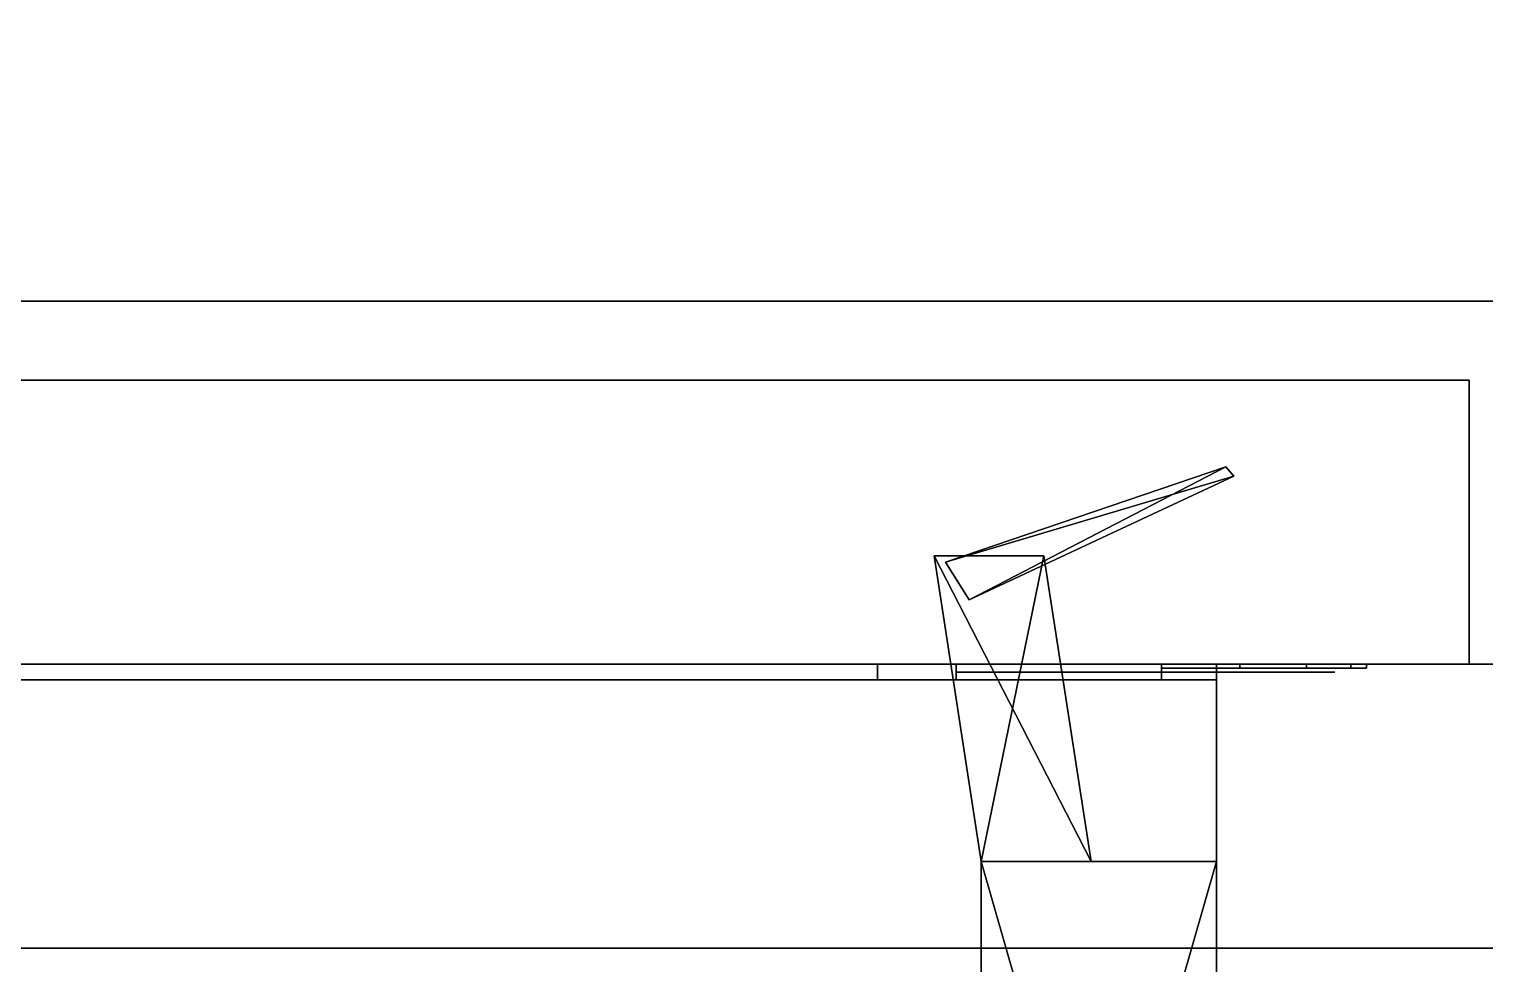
# Model space of a CAD drawing. Extents: x 0 to 4068, y -4475 to 0.
# Drawn here: x 2027.7 to 2120, y -3944 to -3884.8 of the extents above; entities that cross this region are included whole.
import ezdxf

# ---------------------------------------------------------------- set-up
doc = ezdxf.new("R2010")
doc.units = 0
for name, color, linetype in [('LAYER0', 7, 'CONTINUOUS'), ('LAYER153', 7, 'CONTINUOUS'), ('LAYER154', 7, 'CONTINUOUS'), ('LAYER156', 7, 'CONTINUOUS'), ('LAYER187', 28, 'CONTINUOUS'), ('LAYER188', 253, 'CONTINUOUS'), ('LAYER189', 28, 'CONTINUOUS'), ('LAYER190', 253, 'CONTINUOUS'), ('LAYER191', 253, 'CONTINUOUS'), ('LAYER309', 7, 'CONTINUOUS'), ('LAYER318', 7, 'CONTINUOUS'), ('LAYER321', 7, 'CONTINUOUS'), ('LAYER349', 28, 'CONTINUOUS'), ('LAYER350', 253, 'CONTINUOUS'), ('LAYER351', 28, 'CONTINUOUS'), ('LAYER352', 253, 'CONTINUOUS'), ('LAYER353', 253, 'CONTINUOUS'), ('LAYER354', 45, 'CONTINUOUS'), ('LAYER358', 253, 'CONTINUOUS'), ('LAYER360', 45, 'CONTINUOUS')]:
    doc.layers.add(name, color=color, linetype=linetype)

msp = doc.modelspace()

# ---------------------------------------------------------------- linework, layer by layer
at = {"layer": 'LAYER0', "invisible_edges": 1}
for points in [[(4068, 0), (0, -4475), (0, 0), (4068, 0)], [(4068, -4475, 5), (0, 0, 5), (0, -4475, 5), (4068, -4475, 5)], [(0, 0, 5), (4068, -4475, 5), (4068, 0, 5), (0, 0, 5)], [(0, -4475), (4068, 0), (4068, -4475), (0, -4475)]]:
    msp.add_3dface(points, dxfattribs=at)
at = {"layer": 'LAYER153', "invisible_edges": 1}
for points in [[(2103, -4325, 2364), (1197, -3925, 2364), (1197, -4325, 2364), (2103, -4325, 2364)], [(1197, -3925, 2364), (2103, -4325, 2364), (2103, -3925, 2364), (1197, -3925, 2364)], [(2103, -3925, 2346), (1197, -3925, 2364), (2103, -3925, 2364), (2103, -3925, 2346)], [(1197, -3925, 2364), (2103, -3925, 2346), (1197, -3925, 2346), (1197, -3925, 2364)], [(2103, -3925, 2346), (1197, -4325, 2346), (1197, -3925, 2346), (2103, -3925, 2346)], [(1197, -4325, 2346), (2103, -3925, 2346), (2103, -4325, 2346), (1197, -4325, 2346)], [(2103, -4325, 2364), (2103, -3925, 2346), (2103, -3925, 2364), (2103, -4325, 2364)], [(2103, -3925, 2346), (2103, -4325, 2364), (2103, -4325, 2346), (2103, -3925, 2346)]]:
    msp.add_3dface(points, dxfattribs=at)
at = {"layer": 'LAYER154', "invisible_edges": 1}
for points in [[(1197, -4325, 1706), (2103, -3925, 1706), (2103, -4325, 1706), (1197, -4325, 1706)], [(2103, -3925, 1706), (1197, -4325, 1706), (1197, -3925, 1706), (2103, -3925, 1706)], [(1197, -3925, 1724), (2103, -3925, 1706), (1197, -3925, 1706), (1197, -3925, 1724)], [(2103, -3925, 1706), (1197, -3925, 1724), (2103, -3925, 1724), (2103, -3925, 1706)], [(1197, -3925, 1724), (2103, -4325, 1724), (2103, -3925, 1724), (1197, -3925, 1724)], [(2103, -4325, 1724), (1197, -3925, 1724), (1197, -4325, 1724), (2103, -4325, 1724)], [(2103, -4325, 1724), (2103, -3925, 1706), (2103, -3925, 1724), (2103, -4325, 1724)], [(2103, -3925, 1706), (2103, -4325, 1724), (2103, -4325, 1706), (2103, -3925, 1706)]]:
    msp.add_3dface(points, dxfattribs=at)
at = {"layer": 'LAYER156', "invisible_edges": 1}
for points in [[(2103, -4325, 2365), (2103, -3925, 1705), (2103, -4325, 1705), (2103, -4325, 2365)], [(2103, -3925, 1705), (2103, -4325, 2365), (2103, -3925, 2365), (2103, -3925, 1705)], [(2121, -4325, 1705), (2103, -3925, 1705), (2121, -3925, 1705), (2121, -4325, 1705)], [(2103, -3925, 1705), (2121, -4325, 1705), (2103, -4325, 1705), (2103, -3925, 1705)], [(2121, -3925, 2365), (2103, -3925, 1705), (2103, -3925, 2365), (2121, -3925, 2365)], [(2103, -3925, 1705), (2121, -3925, 2365), (2121, -3925, 1705), (2103, -3925, 1705)], [(2103, -4325, 2365), (2121, -3925, 2365), (2103, -3925, 2365), (2103, -4325, 2365)], [(2121, -3925, 2365), (2103, -4325, 2365), (2121, -4325, 2365), (2121, -3925, 2365)]]:
    msp.add_3dface(points, dxfattribs=at)
at = {"layer": 'LAYER187'}
for points in [[(2081.5, -3926, 1829), (2081.5, -3925, 1829), (2081.5, -3926, 1829)], [(2099.5, -3926, 1787), (2099.5, -3925, 1787), (2081.5, -3925, 1787), (2081.5, -3926, 1787)], [(2081.5, -3925, 1787), (2081.5, -3925, 1829), (2081.5, -3926, 1829), (2081.5, -3926, 1787)], [(2099.5, -3926, 1829), (2099.5, -3925, 1829), (2081.5, -3925, 1829), (2081.5, -3926, 1829)], [(2081.5, -3925, 1787), (2099.5, -3925, 1787), (2099.5, -3925, 1829), (2081.5, -3925, 1829)], [(2086.5, -3925, 1799), (2086.5, -3925, 1817), (2086.5, -3925, 1799)], [(2086.5, -3926, 1799), (2086.5, -3925, 1799), (2086.5, -3925, 1817), (2086.5, -3926, 1817)], [(2086.5, -3926, 1799), (2086.5, -3925, 1799), (2099.5, -3925, 1799), (2099.5, -3926, 1799)], [(2086.5, -3926, 1817), (2086.5, -3925, 1817), (2099.5, -3925, 1817), (2099.5, -3926, 1817)], [(2099.5, -3925, 1799), (2099.5, -3925, 1787), (2099.5, -3925, 1799)], [(2099.5, -3925, 1817), (2099.5, -3925, 1829), (2099.5, -3925, 1817)], [(2099.5, -3926, 1799), (2099.5, -3925, 1799), (2099.5, -3925, 1787), (2099.5, -3926, 1787)], [(2099.5, -3926, 1817), (2099.5, -3925, 1817), (2099.5, -3925, 1829), (2099.5, -3926, 1829)], [(2081.5, -3926, 1787), (2099.5, -3926, 1787), (2099.5, -3926, 1787), (2081.5, -3926, 1787)], [(2081.5, -3926, 1829), (2099.5, -3926, 1829), (2099.5, -3926, 1829), (2081.5, -3926, 1829)]]:
    msp.add_3dface(points, dxfattribs=at)
for points, invisible_edges in [([(2099.5, -3925.5, 1817), (2099.5, -3925.5, 1799), (2086.5, -3925.5, 1799), (2086.5, -3925.5, 1817)], 1), ([(2099.5, -3925.25, 1795), (2104.475, -3925.25, 1795.99), (2103.5, -3925.25, 1802.5), (2099.5, -3925.25, 1799)], 2), ([(2104.475, -3925.25, 1820.01), (2099.5, -3925.25, 1821), (2099.5, -3925.25, 1817), (2103.5, -3925.25, 1813.5)], 8), ([(2103.709, -3925.5, 1813.317), (2103.5, -3925.5, 1802.5), (2099.5, -3925.5, 1799), (2099.5, -3925.5, 1817)], 5), ([(2104.475, -3925.25, 1795.99), (2108.692, -3925.25, 1798.808), (2107, -3925.25, 1802.5), (2103.5, -3925.25, 1802.5)], 10), ([(2108.692, -3925.25, 1817.192), (2104.475, -3925.25, 1820.01), (2103.5, -3925.25, 1813.5), (2107, -3925.25, 1813.5)], 10), ([(2110.5, -3925.5, 1813.5), (2110.5, -3925.5, 1802.5), (2103.5, -3925.5, 1802.5), (2103.709, -3925.5, 1813.317)], 4), ([(2108.692, -3925.25, 1798.808), (2111.51, -3925.25, 1803.025), (2110.5, -3925.25, 1802.5), (2107, -3925.25, 1802.5)], 10), ([(2111.51, -3925.25, 1812.975), (2108.692, -3925.25, 1817.192), (2107, -3925.25, 1813.5), (2110.5, -3925.25, 1813.5)], 10), ([(2111.51, -3925.25, 1803.025), (2112.5, -3925.25, 1808), (2110.5, -3925.25, 1808), (2110.5, -3925.25, 1802.5)], 10), ([(2112.5, -3925.25, 1808), (2111.51, -3925.25, 1812.975), (2110.5, -3925.25, 1813.5), (2110.5, -3925.25, 1808)], 10), ([(2081.5, -3926, 1829), (2081.5, -3926, 1787), (2086.5, -3926, 1799), (2086.5, -3926, 1817)], 10), ([(2081.5, -3926, 1787), (2086.5, -3926, 1799), (2099.5, -3926, 1799), (2099.5, -3926, 1787)], 1), ([(2081.5, -3926, 1829), (2086.5, -3926, 1817), (2099.5, -3926, 1817), (2099.5, -3926, 1829)], 1)]:
    msp.add_3dface(points, dxfattribs=dict(at, invisible_edges=invisible_edges))
at = {"layer": 'LAYER188'}
for points in [[(2085.818, -3918.544, 1802.348), (2103.591, -3912.5, 1802.348), (2087.308, -3920.925, 1802.348), (2085.818, -3918.544, 1802.348)], [(2103.591, -3912.5, 1813.652), (2085.818, -3918.544, 1813.652), (2104.082, -3913.077, 1813.652), (2103.591, -3912.5, 1813.652)], [(2085.818, -3918.544, 1802.348), (2103.591, -3912.5, 1813.652), (2103.591, -3912.5, 1802.348), (2085.818, -3918.544, 1802.348)], [(2085.818, -3918.544, 1813.652), (2103.591, -3912.5, 1813.652), (2085.818, -3918.544, 1802.348), (2085.818, -3918.544, 1813.652)], [(2087.308, -3920.925, 1802.348), (2103.591, -3912.5, 1802.348), (2104.082, -3913.077, 1802.348), (2087.308, -3920.925, 1802.348)], [(2104.082, -3913.077, 1813.652), (2085.818, -3918.544, 1813.652), (2087.308, -3920.925, 1813.652), (2104.082, -3913.077, 1813.652)], [(2095.042, -3937.5, 1801.217), (2085.094, -3918.135, 1801.217), (2092.058, -3918.135, 1801.217), (2095.042, -3937.5, 1801.217)], [(2088.079, -3937.5, 1801.217), (2085.094, -3918.135, 1801.217), (2095.042, -3937.5, 1801.217), (2088.079, -3937.5, 1801.217)], [(2085.094, -3918.135, 1814.783), (2088.079, -3937.5, 1814.783), (2092.058, -3918.135, 1814.783), (2085.094, -3918.135, 1814.783)], [(2088.079, -3937.5, 1801.217), (2085.094, -3918.135, 1814.783), (2085.094, -3918.135, 1801.217), (2088.079, -3937.5, 1801.217)], [(2088.079, -3937.5, 1814.783), (2085.094, -3918.135, 1814.783), (2088.079, -3937.5, 1801.217), (2088.079, -3937.5, 1814.783)], [(2092.058, -3918.135, 1814.783), (2088.079, -3937.5, 1814.783), (2095.042, -3937.5, 1814.783), (2092.058, -3918.135, 1814.783)], [(2103, -3989.5, 1801.217), (2088.079, -3937.5, 1801.217), (2103, -3937.5, 1801.217), (2103, -3989.5, 1801.217)], [(2088.079, -3989.5, 1801.217), (2088.079, -3937.5, 1801.217), (2103, -3989.5, 1801.217), (2088.079, -3989.5, 1801.217)], [(2103, -3937.5, 1814.783), (2088.079, -3989.5, 1814.783), (2103, -3989.5, 1814.783), (2103, -3937.5, 1814.783)], [(2088.079, -3937.5, 1814.783), (2088.079, -3989.5, 1814.783), (2103, -3937.5, 1814.783), (2088.079, -3937.5, 1814.783)], [(2088.079, -3989.5, 1801.217), (2088.079, -3937.5, 1814.783), (2088.079, -3937.5, 1801.217), (2088.079, -3989.5, 1801.217)], [(2088.079, -3989.5, 1814.783), (2088.079, -3937.5, 1814.783), (2088.079, -3989.5, 1801.217), (2088.079, -3989.5, 1814.783)]]:
    msp.add_3dface(points, dxfattribs=at)
at = {"layer": 'LAYER189'}
for points in [[(2081.5, -3926, 2283), (2081.5, -3925, 2283), (2081.5, -3926, 2283)], [(2099.5, -3926, 2241), (2099.5, -3925, 2241), (2081.5, -3925, 2241), (2081.5, -3926, 2241)], [(2081.5, -3925, 2241), (2081.5, -3925, 2283), (2081.5, -3926, 2283), (2081.5, -3926, 2241)], [(2099.5, -3926, 2283), (2099.5, -3925, 2283), (2081.5, -3925, 2283), (2081.5, -3926, 2283)], [(2081.5, -3925, 2241), (2099.5, -3925, 2241), (2099.5, -3925, 2283), (2081.5, -3925, 2283)], [(2086.5, -3925, 2253), (2086.5, -3925, 2271), (2086.5, -3925, 2253)], [(2086.5, -3926, 2253), (2086.5, -3925, 2253), (2086.5, -3925, 2271), (2086.5, -3926, 2271)], [(2086.5, -3926, 2253), (2086.5, -3925, 2253), (2099.5, -3925, 2253), (2099.5, -3926, 2253)], [(2086.5, -3926, 2271), (2086.5, -3925, 2271), (2099.5, -3925, 2271), (2099.5, -3926, 2271)], [(2099.5, -3925, 2253), (2099.5, -3925, 2241), (2099.5, -3925, 2253)], [(2099.5, -3925, 2271), (2099.5, -3925, 2283), (2099.5, -3925, 2271)], [(2099.5, -3926, 2253), (2099.5, -3925, 2253), (2099.5, -3925, 2241), (2099.5, -3926, 2241)], [(2099.5, -3926, 2271), (2099.5, -3925, 2271), (2099.5, -3925, 2283), (2099.5, -3926, 2283)], [(2081.5, -3926, 2241), (2099.5, -3926, 2241), (2099.5, -3926, 2241), (2081.5, -3926, 2241)], [(2081.5, -3926, 2283), (2099.5, -3926, 2283), (2099.5, -3926, 2283), (2081.5, -3926, 2283)]]:
    msp.add_3dface(points, dxfattribs=at)
for points, invisible_edges in [([(2099.5, -3925.5, 2271), (2099.5, -3925.5, 2253), (2086.5, -3925.5, 2253), (2086.5, -3925.5, 2271)], 1), ([(2099.5, -3925.25, 2249), (2104.475, -3925.25, 2249.99), (2103.5, -3925.25, 2256.5), (2099.5, -3925.25, 2253)], 2), ([(2104.475, -3925.25, 2274.01), (2099.5, -3925.25, 2275), (2099.5, -3925.25, 2271), (2103.5, -3925.25, 2267.5)], 8), ([(2103.709, -3925.5, 2267.317), (2103.5, -3925.5, 2256.5), (2099.5, -3925.5, 2253), (2099.5, -3925.5, 2271)], 5), ([(2104.475, -3925.25, 2249.99), (2108.692, -3925.25, 2252.808), (2107, -3925.25, 2256.5), (2103.5, -3925.25, 2256.5)], 10), ([(2108.692, -3925.25, 2271.192), (2104.475, -3925.25, 2274.01), (2103.5, -3925.25, 2267.5), (2107, -3925.25, 2267.5)], 10), ([(2110.5, -3925.5, 2267.5), (2110.5, -3925.5, 2256.5), (2103.5, -3925.5, 2256.5), (2103.709, -3925.5, 2267.317)], 4), ([(2108.692, -3925.25, 2252.808), (2111.51, -3925.25, 2257.025), (2110.5, -3925.25, 2256.5), (2107, -3925.25, 2256.5)], 10), ([(2111.51, -3925.25, 2266.975), (2108.692, -3925.25, 2271.192), (2107, -3925.25, 2267.5), (2110.5, -3925.25, 2267.5)], 10), ([(2111.51, -3925.25, 2257.025), (2112.5, -3925.25, 2262), (2110.5, -3925.25, 2262), (2110.5, -3925.25, 2256.5)], 10), ([(2112.5, -3925.25, 2262), (2111.51, -3925.25, 2266.975), (2110.5, -3925.25, 2267.5), (2110.5, -3925.25, 2262)], 10), ([(2081.5, -3926, 2283), (2081.5, -3926, 2241), (2086.5, -3926, 2253), (2086.5, -3926, 2271)], 10), ([(2081.5, -3926, 2241), (2086.5, -3926, 2253), (2099.5, -3926, 2253), (2099.5, -3926, 2241)], 1), ([(2081.5, -3926, 2283), (2086.5, -3926, 2271), (2099.5, -3926, 2271), (2099.5, -3926, 2283)], 1)]:
    msp.add_3dface(points, dxfattribs=dict(at, invisible_edges=invisible_edges))
at = {"layer": 'LAYER190'}
for points in [[(2085.818, -3918.544, 2256.348), (2103.591, -3912.5, 2256.348), (2087.308, -3920.925, 2256.348), (2085.818, -3918.544, 2256.348)], [(2103.591, -3912.5, 2267.652), (2085.818, -3918.544, 2267.652), (2104.082, -3913.077, 2267.652), (2103.591, -3912.5, 2267.652)], [(2085.818, -3918.544, 2256.348), (2103.591, -3912.5, 2267.652), (2103.591, -3912.5, 2256.348), (2085.818, -3918.544, 2256.348)], [(2085.818, -3918.544, 2267.652), (2103.591, -3912.5, 2267.652), (2085.818, -3918.544, 2256.348), (2085.818, -3918.544, 2267.652)], [(2087.308, -3920.925, 2256.348), (2103.591, -3912.5, 2256.348), (2104.082, -3913.077, 2256.348), (2087.308, -3920.925, 2256.348)], [(2104.082, -3913.077, 2267.652), (2085.818, -3918.544, 2267.652), (2087.308, -3920.925, 2267.652), (2104.082, -3913.077, 2267.652)], [(2095.042, -3937.5, 2255.217), (2085.094, -3918.135, 2255.217), (2092.058, -3918.135, 2255.217), (2095.042, -3937.5, 2255.217)], [(2088.079, -3937.5, 2255.217), (2085.094, -3918.135, 2255.217), (2095.042, -3937.5, 2255.217), (2088.079, -3937.5, 2255.217)], [(2085.094, -3918.135, 2268.783), (2088.079, -3937.5, 2268.783), (2092.058, -3918.135, 2268.783), (2085.094, -3918.135, 2268.783)], [(2088.079, -3937.5, 2255.217), (2085.094, -3918.135, 2268.783), (2085.094, -3918.135, 2255.217), (2088.079, -3937.5, 2255.217)], [(2088.079, -3937.5, 2268.783), (2085.094, -3918.135, 2268.783), (2088.079, -3937.5, 2255.217), (2088.079, -3937.5, 2268.783)], [(2092.058, -3918.135, 2268.783), (2088.079, -3937.5, 2268.783), (2095.042, -3937.5, 2268.783), (2092.058, -3918.135, 2268.783)], [(2103, -3989.5, 2255.217), (2088.079, -3937.5, 2255.217), (2103, -3937.5, 2255.217), (2103, -3989.5, 2255.217)], [(2088.079, -3989.5, 2255.217), (2088.079, -3937.5, 2255.217), (2103, -3989.5, 2255.217), (2088.079, -3989.5, 2255.217)], [(2103, -3937.5, 2268.783), (2088.079, -3989.5, 2268.783), (2103, -3989.5, 2268.783), (2103, -3937.5, 2268.783)], [(2088.079, -3937.5, 2268.783), (2088.079, -3989.5, 2268.783), (2103, -3937.5, 2268.783), (2088.079, -3937.5, 2268.783)], [(2088.079, -3989.5, 2255.217), (2088.079, -3937.5, 2268.783), (2088.079, -3937.5, 2255.217), (2088.079, -3989.5, 2255.217)], [(2088.079, -3989.5, 2268.783), (2088.079, -3937.5, 2268.783), (2088.079, -3989.5, 2255.217), (2088.079, -3989.5, 2268.783)]]:
    msp.add_3dface(points, dxfattribs=at)
at = {"layer": 'LAYER191', "invisible_edges": 1}
for points in [[(1651.5, -3925, 1708), (2119, -3907, 1708), (2119, -3925, 1708), (1651.5, -3925, 1708)], [(2119, -3907, 1708), (1651.5, -3925, 1708), (1651.5, -3907, 1708), (2119, -3907, 1708)], [(1651.5, -3907, 2362), (2119, -3925, 2362), (2119, -3907, 2362), (1651.5, -3907, 2362)], [(2119, -3925, 2362), (1651.5, -3907, 2362), (1651.5, -3925, 2362), (2119, -3925, 2362)], [(2119, -3907, 1708), (1651.5, -3907, 2362), (2119, -3907, 2362), (2119, -3907, 1708)], [(1651.5, -3907, 2362), (2119, -3907, 1708), (1651.5, -3907, 1708), (1651.5, -3907, 2362)], [(2119, -3907, 1708), (2119, -3925, 2362), (2119, -3925, 1708), (2119, -3907, 1708)], [(2119, -3925, 2362), (2119, -3907, 1708), (2119, -3907, 2362), (2119, -3925, 2362)], [(1651.5, -3925, 1708), (2119, -3925, 2362), (1651.5, -3925, 2362), (1651.5, -3925, 1708)], [(2119, -3925, 2362), (1651.5, -3925, 1708), (2119, -3925, 1708), (2119, -3925, 2362)]]:
    msp.add_3dface(points, dxfattribs=at)
at = {"layer": 'LAYER309', "invisible_edges": 1}
for points in [[(1197, -4325, 156), (2103, -3925, 156), (2103, -4325, 156), (1197, -4325, 156)], [(2103, -3925, 156), (1197, -4325, 156), (1197, -3925, 156), (2103, -3925, 156)], [(1197, -3925, 174), (2103, -3925, 156), (1197, -3925, 156), (1197, -3925, 174)], [(2103, -3925, 156), (1197, -3925, 174), (2103, -3925, 174), (2103, -3925, 156)], [(1197, -3925, 174), (2103, -4325, 174), (2103, -3925, 174), (1197, -3925, 174)], [(2103, -4325, 174), (1197, -3925, 174), (1197, -4325, 174), (2103, -4325, 174)], [(2103, -4325, 174), (2103, -3925, 156), (2103, -3925, 174), (2103, -4325, 174)], [(2103, -3925, 156), (2103, -4325, 174), (2103, -4325, 156), (2103, -3925, 156)]]:
    msp.add_3dface(points, dxfattribs=at)
at = {"layer": 'LAYER318', "invisible_edges": 1}
for points in [[(2103, -4325, 880), (2103, -3925, 155), (2103, -4325, 155), (2103, -4325, 880)], [(2103, -3925, 155), (2103, -4325, 880), (2103, -3925, 880), (2103, -3925, 155)], [(2121, -4325, 155), (2103, -3925, 155), (2121, -3925, 155), (2121, -4325, 155)], [(2103, -3925, 155), (2121, -4325, 155), (2103, -4325, 155), (2103, -3925, 155)], [(2121, -3925, 880), (2103, -3925, 155), (2103, -3925, 880), (2121, -3925, 880)], [(2103, -3925, 155), (2121, -3925, 880), (2121, -3925, 155), (2103, -3925, 155)], [(2103, -4325, 880), (2121, -3925, 880), (2103, -3925, 880), (2103, -4325, 880)], [(2121, -3925, 880), (2103, -4325, 880), (2121, -4325, 880), (2121, -3925, 880)]]:
    msp.add_3dface(points, dxfattribs=at)
at = {"layer": 'LAYER321', "invisible_edges": 1}
for points in [[(1197, -4006, 861.5), (2103, -3926, 861.5), (2103, -4006, 861.5), (1197, -4006, 861.5)], [(2103, -3926, 861.5), (1197, -4006, 861.5), (1197, -3926, 861.5), (2103, -3926, 861.5)], [(1197, -3926, 879.5), (2103, -3926, 861.5), (1197, -3926, 861.5), (1197, -3926, 879.5)], [(2103, -3926, 861.5), (1197, -3926, 879.5), (2103, -3926, 879.5), (2103, -3926, 861.5)], [(1197, -3926, 879.5), (2103, -4006, 879.5), (2103, -3926, 879.5), (1197, -3926, 879.5)], [(2103, -4006, 879.5), (1197, -3926, 879.5), (1197, -4006, 879.5), (2103, -4006, 879.5)], [(2103, -4006, 879.5), (2103, -3926, 861.5), (2103, -3926, 879.5), (2103, -4006, 879.5)], [(2103, -3926, 861.5), (2103, -4006, 879.5), (2103, -4006, 861.5), (2103, -3926, 861.5)]]:
    msp.add_3dface(points, dxfattribs=at)
at = {"layer": 'LAYER349'}
for points in [[(2081.5, -3926, 279), (2081.5, -3925, 279), (2081.5, -3926, 279)], [(2099.5, -3926, 237), (2099.5, -3925, 237), (2081.5, -3925, 237), (2081.5, -3926, 237)], [(2081.5, -3925, 237), (2081.5, -3925, 279), (2081.5, -3926, 279), (2081.5, -3926, 237)], [(2099.5, -3926, 279), (2099.5, -3925, 279), (2081.5, -3925, 279), (2081.5, -3926, 279)], [(2081.5, -3925, 237), (2099.5, -3925, 237), (2099.5, -3925, 279), (2081.5, -3925, 279)], [(2086.5, -3925, 249), (2086.5, -3925, 267), (2086.5, -3925, 249)], [(2086.5, -3926, 249), (2086.5, -3925, 249), (2086.5, -3925, 267), (2086.5, -3926, 267)], [(2086.5, -3926, 249), (2086.5, -3925, 249), (2099.5, -3925, 249), (2099.5, -3926, 249)], [(2086.5, -3926, 267), (2086.5, -3925, 267), (2099.5, -3925, 267), (2099.5, -3926, 267)], [(2099.5, -3925, 249), (2099.5, -3925, 237), (2099.5, -3925, 249)], [(2099.5, -3925, 267), (2099.5, -3925, 279), (2099.5, -3925, 267)], [(2099.5, -3926, 249), (2099.5, -3925, 249), (2099.5, -3925, 237), (2099.5, -3926, 237)], [(2099.5, -3926, 267), (2099.5, -3925, 267), (2099.5, -3925, 279), (2099.5, -3926, 279)], [(2081.5, -3926, 237), (2099.5, -3926, 237), (2099.5, -3926, 237), (2081.5, -3926, 237)], [(2081.5, -3926, 279), (2099.5, -3926, 279), (2099.5, -3926, 279), (2081.5, -3926, 279)]]:
    msp.add_3dface(points, dxfattribs=at)
for points, invisible_edges in [([(2099.5, -3925.5, 267), (2099.5, -3925.5, 249), (2086.5, -3925.5, 249), (2086.5, -3925.5, 267)], 1), ([(2099.5, -3925.25, 245), (2104.475, -3925.25, 245.99), (2103.5, -3925.25, 252.5), (2099.5, -3925.25, 249)], 2), ([(2104.475, -3925.25, 270.01), (2099.5, -3925.25, 271), (2099.5, -3925.25, 267), (2103.5, -3925.25, 263.5)], 8), ([(2103.709, -3925.5, 263.317), (2103.5, -3925.5, 252.5), (2099.5, -3925.5, 249), (2099.5, -3925.5, 267)], 5), ([(2104.475, -3925.25, 245.99), (2108.692, -3925.25, 248.808), (2107, -3925.25, 252.5), (2103.5, -3925.25, 252.5)], 10), ([(2108.692, -3925.25, 267.192), (2104.475, -3925.25, 270.01), (2103.5, -3925.25, 263.5), (2107, -3925.25, 263.5)], 10), ([(2110.5, -3925.5, 263.5), (2110.5, -3925.5, 252.5), (2103.5, -3925.5, 252.5), (2103.709, -3925.5, 263.317)], 4), ([(2108.692, -3925.25, 248.808), (2111.51, -3925.25, 253.025), (2110.5, -3925.25, 252.5), (2107, -3925.25, 252.5)], 10), ([(2111.51, -3925.25, 262.975), (2108.692, -3925.25, 267.192), (2107, -3925.25, 263.5), (2110.5, -3925.25, 263.5)], 10), ([(2111.51, -3925.25, 253.025), (2112.5, -3925.25, 258), (2110.5, -3925.25, 258), (2110.5, -3925.25, 252.5)], 10), ([(2112.5, -3925.25, 258), (2111.51, -3925.25, 262.975), (2110.5, -3925.25, 263.5), (2110.5, -3925.25, 258)], 10), ([(2081.5, -3926, 279), (2081.5, -3926, 237), (2086.5, -3926, 249), (2086.5, -3926, 267)], 10), ([(2081.5, -3926, 237), (2086.5, -3926, 249), (2099.5, -3926, 249), (2099.5, -3926, 237)], 1), ([(2081.5, -3926, 279), (2086.5, -3926, 267), (2099.5, -3926, 267), (2099.5, -3926, 279)], 1)]:
    msp.add_3dface(points, dxfattribs=dict(at, invisible_edges=invisible_edges))
at = {"layer": 'LAYER350'}
for points in [[(2085.818, -3918.544, 252.348), (2103.591, -3912.5, 252.348), (2087.308, -3920.925, 252.348), (2085.818, -3918.544, 252.348)], [(2103.591, -3912.5, 263.652), (2085.818, -3918.544, 263.652), (2104.082, -3913.077, 263.652), (2103.591, -3912.5, 263.652)], [(2085.818, -3918.544, 252.348), (2103.591, -3912.5, 263.652), (2103.591, -3912.5, 252.348), (2085.818, -3918.544, 252.348)], [(2085.818, -3918.544, 263.652), (2103.591, -3912.5, 263.652), (2085.818, -3918.544, 252.348), (2085.818, -3918.544, 263.652)], [(2087.308, -3920.925, 252.348), (2103.591, -3912.5, 252.348), (2104.082, -3913.077, 252.348), (2087.308, -3920.925, 252.348)], [(2104.082, -3913.077, 263.652), (2085.818, -3918.544, 263.652), (2087.308, -3920.925, 263.652), (2104.082, -3913.077, 263.652)], [(2095.042, -3937.5, 251.217), (2085.094, -3918.135, 251.217), (2092.058, -3918.135, 251.217), (2095.042, -3937.5, 251.217)], [(2088.079, -3937.5, 251.217), (2085.094, -3918.135, 251.217), (2095.042, -3937.5, 251.217), (2088.079, -3937.5, 251.217)], [(2085.094, -3918.135, 264.783), (2088.079, -3937.5, 264.783), (2092.058, -3918.135, 264.783), (2085.094, -3918.135, 264.783)], [(2088.079, -3937.5, 251.217), (2085.094, -3918.135, 264.783), (2085.094, -3918.135, 251.217), (2088.079, -3937.5, 251.217)], [(2088.079, -3937.5, 264.783), (2085.094, -3918.135, 264.783), (2088.079, -3937.5, 251.217), (2088.079, -3937.5, 264.783)], [(2092.058, -3918.135, 264.783), (2088.079, -3937.5, 264.783), (2095.042, -3937.5, 264.783), (2092.058, -3918.135, 264.783)], [(2103, -3989.5, 251.217), (2088.079, -3937.5, 251.217), (2103, -3937.5, 251.217), (2103, -3989.5, 251.217)], [(2088.079, -3989.5, 251.217), (2088.079, -3937.5, 251.217), (2103, -3989.5, 251.217), (2088.079, -3989.5, 251.217)], [(2103, -3937.5, 264.783), (2088.079, -3989.5, 264.783), (2103, -3989.5, 264.783), (2103, -3937.5, 264.783)], [(2088.079, -3937.5, 264.783), (2088.079, -3989.5, 264.783), (2103, -3937.5, 264.783), (2088.079, -3937.5, 264.783)], [(2088.079, -3989.5, 251.217), (2088.079, -3937.5, 264.783), (2088.079, -3937.5, 251.217), (2088.079, -3989.5, 251.217)], [(2088.079, -3989.5, 264.783), (2088.079, -3937.5, 264.783), (2088.079, -3989.5, 251.217), (2088.079, -3989.5, 264.783)]]:
    msp.add_3dface(points, dxfattribs=at)
at = {"layer": 'LAYER351'}
for points in [[(2081.5, -3926, 798), (2081.5, -3925, 798), (2081.5, -3926, 798)], [(2099.5, -3926, 756), (2099.5, -3925, 756), (2081.5, -3925, 756), (2081.5, -3926, 756)], [(2081.5, -3925, 756), (2081.5, -3925, 798), (2081.5, -3926, 798), (2081.5, -3926, 756)], [(2099.5, -3926, 798), (2099.5, -3925, 798), (2081.5, -3925, 798), (2081.5, -3926, 798)], [(2081.5, -3925, 756), (2099.5, -3925, 756), (2099.5, -3925, 798), (2081.5, -3925, 798)], [(2086.5, -3925, 768), (2086.5, -3925, 786), (2086.5, -3925, 768)], [(2086.5, -3926, 768), (2086.5, -3925, 768), (2086.5, -3925, 786), (2086.5, -3926, 786)], [(2086.5, -3926, 768), (2086.5, -3925, 768), (2099.5, -3925, 768), (2099.5, -3926, 768)], [(2086.5, -3926, 786), (2086.5, -3925, 786), (2099.5, -3925, 786), (2099.5, -3926, 786)], [(2099.5, -3925, 768), (2099.5, -3925, 756), (2099.5, -3925, 768)], [(2099.5, -3925, 786), (2099.5, -3925, 798), (2099.5, -3925, 786)], [(2099.5, -3926, 768), (2099.5, -3925, 768), (2099.5, -3925, 756), (2099.5, -3926, 756)], [(2099.5, -3926, 786), (2099.5, -3925, 786), (2099.5, -3925, 798), (2099.5, -3926, 798)], [(2081.5, -3926, 756), (2099.5, -3926, 756), (2099.5, -3926, 756), (2081.5, -3926, 756)], [(2081.5, -3926, 798), (2099.5, -3926, 798), (2099.5, -3926, 798), (2081.5, -3926, 798)]]:
    msp.add_3dface(points, dxfattribs=at)
for points, invisible_edges in [([(2099.5, -3925.5, 786), (2099.5, -3925.5, 768), (2086.5, -3925.5, 768), (2086.5, -3925.5, 786)], 1), ([(2099.5, -3925.25, 764), (2104.475, -3925.25, 764.99), (2103.5, -3925.25, 771.5), (2099.5, -3925.25, 768)], 2), ([(2104.475, -3925.25, 789.01), (2099.5, -3925.25, 790), (2099.5, -3925.25, 786), (2103.5, -3925.25, 782.5)], 8), ([(2103.709, -3925.5, 782.317), (2103.5, -3925.5, 771.5), (2099.5, -3925.5, 768), (2099.5, -3925.5, 786)], 5), ([(2104.475, -3925.25, 764.99), (2108.692, -3925.25, 767.808), (2107, -3925.25, 771.5), (2103.5, -3925.25, 771.5)], 10), ([(2108.692, -3925.25, 786.192), (2104.475, -3925.25, 789.01), (2103.5, -3925.25, 782.5), (2107, -3925.25, 782.5)], 10), ([(2110.5, -3925.5, 782.5), (2110.5, -3925.5, 771.5), (2103.5, -3925.5, 771.5), (2103.709, -3925.5, 782.317)], 4), ([(2108.692, -3925.25, 767.808), (2111.51, -3925.25, 772.025), (2110.5, -3925.25, 771.5), (2107, -3925.25, 771.5)], 10), ([(2111.51, -3925.25, 781.975), (2108.692, -3925.25, 786.192), (2107, -3925.25, 782.5), (2110.5, -3925.25, 782.5)], 10), ([(2111.51, -3925.25, 772.025), (2112.5, -3925.25, 777), (2110.5, -3925.25, 777), (2110.5, -3925.25, 771.5)], 10), ([(2112.5, -3925.25, 777), (2111.51, -3925.25, 781.975), (2110.5, -3925.25, 782.5), (2110.5, -3925.25, 777)], 10), ([(2081.5, -3926, 798), (2081.5, -3926, 756), (2086.5, -3926, 768), (2086.5, -3926, 786)], 10), ([(2081.5, -3926, 756), (2086.5, -3926, 768), (2099.5, -3926, 768), (2099.5, -3926, 756)], 1), ([(2081.5, -3926, 798), (2086.5, -3926, 786), (2099.5, -3926, 786), (2099.5, -3926, 798)], 1)]:
    msp.add_3dface(points, dxfattribs=dict(at, invisible_edges=invisible_edges))
at = {"layer": 'LAYER352'}
for points in [[(2085.818, -3918.544, 771.348), (2103.591, -3912.5, 771.348), (2087.308, -3920.925, 771.348), (2085.818, -3918.544, 771.348)], [(2103.591, -3912.5, 782.652), (2085.818, -3918.544, 782.652), (2104.082, -3913.077, 782.652), (2103.591, -3912.5, 782.652)], [(2085.818, -3918.544, 771.348), (2103.591, -3912.5, 782.652), (2103.591, -3912.5, 771.348), (2085.818, -3918.544, 771.348)], [(2085.818, -3918.544, 782.652), (2103.591, -3912.5, 782.652), (2085.818, -3918.544, 771.348), (2085.818, -3918.544, 782.652)], [(2087.308, -3920.925, 771.348), (2103.591, -3912.5, 771.348), (2104.082, -3913.077, 771.348), (2087.308, -3920.925, 771.348)], [(2104.082, -3913.077, 782.652), (2085.818, -3918.544, 782.652), (2087.308, -3920.925, 782.652), (2104.082, -3913.077, 782.652)], [(2095.042, -3937.5, 770.217), (2085.094, -3918.135, 770.217), (2092.058, -3918.135, 770.217), (2095.042, -3937.5, 770.217)], [(2088.079, -3937.5, 770.217), (2085.094, -3918.135, 770.217), (2095.042, -3937.5, 770.217), (2088.079, -3937.5, 770.217)], [(2085.094, -3918.135, 783.783), (2088.079, -3937.5, 783.783), (2092.058, -3918.135, 783.783), (2085.094, -3918.135, 783.783)], [(2088.079, -3937.5, 770.217), (2085.094, -3918.135, 783.783), (2085.094, -3918.135, 770.217), (2088.079, -3937.5, 770.217)], [(2088.079, -3937.5, 783.783), (2085.094, -3918.135, 783.783), (2088.079, -3937.5, 770.217), (2088.079, -3937.5, 783.783)], [(2092.058, -3918.135, 783.783), (2088.079, -3937.5, 783.783), (2095.042, -3937.5, 783.783), (2092.058, -3918.135, 783.783)], [(2103, -3989.5, 770.217), (2088.079, -3937.5, 770.217), (2103, -3937.5, 770.217), (2103, -3989.5, 770.217)], [(2088.079, -3989.5, 770.217), (2088.079, -3937.5, 770.217), (2103, -3989.5, 770.217), (2088.079, -3989.5, 770.217)], [(2103, -3937.5, 783.783), (2088.079, -3989.5, 783.783), (2103, -3989.5, 783.783), (2103, -3937.5, 783.783)], [(2088.079, -3937.5, 783.783), (2088.079, -3989.5, 783.783), (2103, -3937.5, 783.783), (2088.079, -3937.5, 783.783)], [(2088.079, -3989.5, 770.217), (2088.079, -3937.5, 783.783), (2088.079, -3937.5, 770.217), (2088.079, -3989.5, 770.217)], [(2088.079, -3989.5, 783.783), (2088.079, -3937.5, 783.783), (2088.079, -3989.5, 770.217), (2088.079, -3989.5, 783.783)]]:
    msp.add_3dface(points, dxfattribs=at)
at = {"layer": 'LAYER353', "invisible_edges": 1}
for points in [[(1651.5, -3925, 158), (2119, -3907, 158), (2119, -3925, 158), (1651.5, -3925, 158)], [(2119, -3907, 158), (1651.5, -3925, 158), (1651.5, -3907, 158), (2119, -3907, 158)], [(1651.5, -3907, 877), (2119, -3925, 877), (2119, -3907, 877), (1651.5, -3907, 877)], [(2119, -3925, 877), (1651.5, -3907, 877), (1651.5, -3925, 877), (2119, -3925, 877)], [(2119, -3907, 158), (1651.5, -3907, 877), (2119, -3907, 877), (2119, -3907, 158)], [(1651.5, -3907, 877), (2119, -3907, 158), (1651.5, -3907, 158), (1651.5, -3907, 877)], [(2119, -3907, 158), (2119, -3925, 877), (2119, -3925, 158), (2119, -3907, 158)], [(2119, -3925, 877), (2119, -3907, 158), (2119, -3907, 877), (2119, -3925, 877)], [(1651.5, -3925, 158), (2119, -3925, 877), (1651.5, -3925, 877), (1651.5, -3925, 158)], [(2119, -3925, 877), (1651.5, -3925, 158), (2119, -3925, 158), (2119, -3925, 877)]]:
    msp.add_3dface(points, dxfattribs=at)
at = {"layer": 'LAYER354', "invisible_edges": 1}
for points in [[(1176, -4325, 880), (3495, -3902, 880), (3495, -4325, 880), (1176, -4325, 880)], [(3495, -3902, 880), (1176, -4325, 880), (1176, -3902, 880), (3495, -3902, 880)], [(1176, -3902, 898), (3495, -3902, 880), (1176, -3902, 880), (1176, -3902, 898)], [(3495, -3902, 880), (1176, -3902, 898), (3495, -3902, 898), (3495, -3902, 880)], [(1176, -3902, 898), (3495, -4325, 898), (3495, -3902, 898), (1176, -3902, 898)], [(3495, -4325, 898), (1176, -3902, 898), (1176, -4325, 898), (3495, -4325, 898)]]:
    msp.add_3dface(points, dxfattribs=at)
at = {"layer": 'LAYER358', "invisible_edges": 1}
for points in [[(1179, -3925, 2365), (3536, -3943, 2365), (1179, -3943, 2365), (1179, -3925, 2365)], [(3536, -3943, 2365), (1179, -3925, 2365), (3536, -3925, 2365), (3536, -3943, 2365)], [(3536, -3925, 2425), (1179, -3943, 2425), (3536, -3943, 2425), (3536, -3925, 2425)], [(1179, -3943, 2425), (3536, -3925, 2425), (1179, -3925, 2425), (1179, -3943, 2425)], [(1179, -3925, 2365), (3536, -3925, 2425), (3536, -3925, 2365), (1179, -3925, 2365)], [(3536, -3925, 2425), (1179, -3925, 2365), (1179, -3925, 2425), (3536, -3925, 2425)], [(1179, -3943, 2425), (3536, -3943, 2365), (3536, -3943, 2425), (1179, -3943, 2425)], [(3536, -3943, 2365), (1179, -3943, 2425), (1179, -3943, 2365), (3536, -3943, 2365)]]:
    msp.add_3dface(points, dxfattribs=at)
at = {"layer": 'LAYER360', "invisible_edges": 1}
for points in [[(1176, -3902, 1705), (3495, -4325, 1705), (3495, -3902, 1705), (1176, -3902, 1705)], [(3495, -4325, 1705), (1176, -3902, 1705), (1176, -4325, 1705), (3495, -4325, 1705)], [(3495, -3902, 1687), (1176, -3902, 1705), (3495, -3902, 1705), (3495, -3902, 1687)], [(1176, -3902, 1705), (3495, -3902, 1687), (1176, -3902, 1687), (1176, -3902, 1705)], [(1176, -4325, 1687), (3495, -3902, 1687), (3495, -4325, 1687), (1176, -4325, 1687)], [(3495, -3902, 1687), (1176, -4325, 1687), (1176, -3902, 1687), (3495, -3902, 1687)]]:
    msp.add_3dface(points, dxfattribs=at)

# ---------------------------------------------------------------- meshes
at = {"layer": 'LAYER187'}
mesh = msp.add_polymesh((2, 9), dxfattribs=at)
for k, corner in enumerate([(2099.5, -3925.25, 1795), (2104.475, -3925.25, 1795.99), (2108.692, -3925.25, 1798.808), (2111.51, -3925.25, 1803.025), (2112.5, -3925.25, 1808), (2111.51, -3925.25, 1812.975), (2108.692, -3925.25, 1817.192), (2104.475, -3925.25, 1820.01), (2099.5, -3925.25, 1821), (2099.5, -3925, 1795), (2104.475, -3925, 1795.99), (2108.692, -3925, 1798.808), (2111.51, -3925, 1803.025), (2112.5, -3925, 1808), (2111.51, -3925, 1812.975), (2108.692, -3925, 1817.192), (2104.475, -3925, 1820.01), (2099.5, -3925, 1821)]):
    mesh.set_mesh_vertex(divmod(k, 9), corner)
at = {"layer": 'LAYER189'}
mesh = msp.add_polymesh((2, 9), dxfattribs=at)
for k, corner in enumerate([(2099.5, -3925.25, 2249), (2104.475, -3925.25, 2249.99), (2108.692, -3925.25, 2252.808), (2111.51, -3925.25, 2257.025), (2112.5, -3925.25, 2262), (2111.51, -3925.25, 2266.975), (2108.692, -3925.25, 2271.192), (2104.475, -3925.25, 2274.01), (2099.5, -3925.25, 2275), (2099.5, -3925, 2249), (2104.475, -3925, 2249.99), (2108.692, -3925, 2252.808), (2111.51, -3925, 2257.025), (2112.5, -3925, 2262), (2111.51, -3925, 2266.975), (2108.692, -3925, 2271.192), (2104.475, -3925, 2274.01), (2099.5, -3925, 2275)]):
    mesh.set_mesh_vertex(divmod(k, 9), corner)
at = {"layer": 'LAYER349'}
mesh = msp.add_polymesh((2, 9), dxfattribs=at)
for k, corner in enumerate([(2099.5, -3925.25, 245), (2104.475, -3925.25, 245.99), (2108.692, -3925.25, 248.808), (2111.51, -3925.25, 253.025), (2112.5, -3925.25, 258), (2111.51, -3925.25, 262.975), (2108.692, -3925.25, 267.192), (2104.475, -3925.25, 270.01), (2099.5, -3925.25, 271), (2099.5, -3925, 245), (2104.475, -3925, 245.99), (2108.692, -3925, 248.808), (2111.51, -3925, 253.025), (2112.5, -3925, 258), (2111.51, -3925, 262.975), (2108.692, -3925, 267.192), (2104.475, -3925, 270.01), (2099.5, -3925, 271)]):
    mesh.set_mesh_vertex(divmod(k, 9), corner)
at = {"layer": 'LAYER351'}
mesh = msp.add_polymesh((2, 9), dxfattribs=at)
for k, corner in enumerate([(2099.5, -3925.25, 764), (2104.475, -3925.25, 764.99), (2108.692, -3925.25, 767.808), (2111.51, -3925.25, 772.025), (2112.5, -3925.25, 777), (2111.51, -3925.25, 781.975), (2108.692, -3925.25, 786.192), (2104.475, -3925.25, 789.01), (2099.5, -3925.25, 790), (2099.5, -3925, 764), (2104.475, -3925, 764.99), (2108.692, -3925, 767.808), (2111.51, -3925, 772.025), (2112.5, -3925, 777), (2111.51, -3925, 781.975), (2108.692, -3925, 786.192), (2104.475, -3925, 789.01), (2099.5, -3925, 790)]):
    mesh.set_mesh_vertex(divmod(k, 9), corner)

doc.saveas('drawing.dxf')
